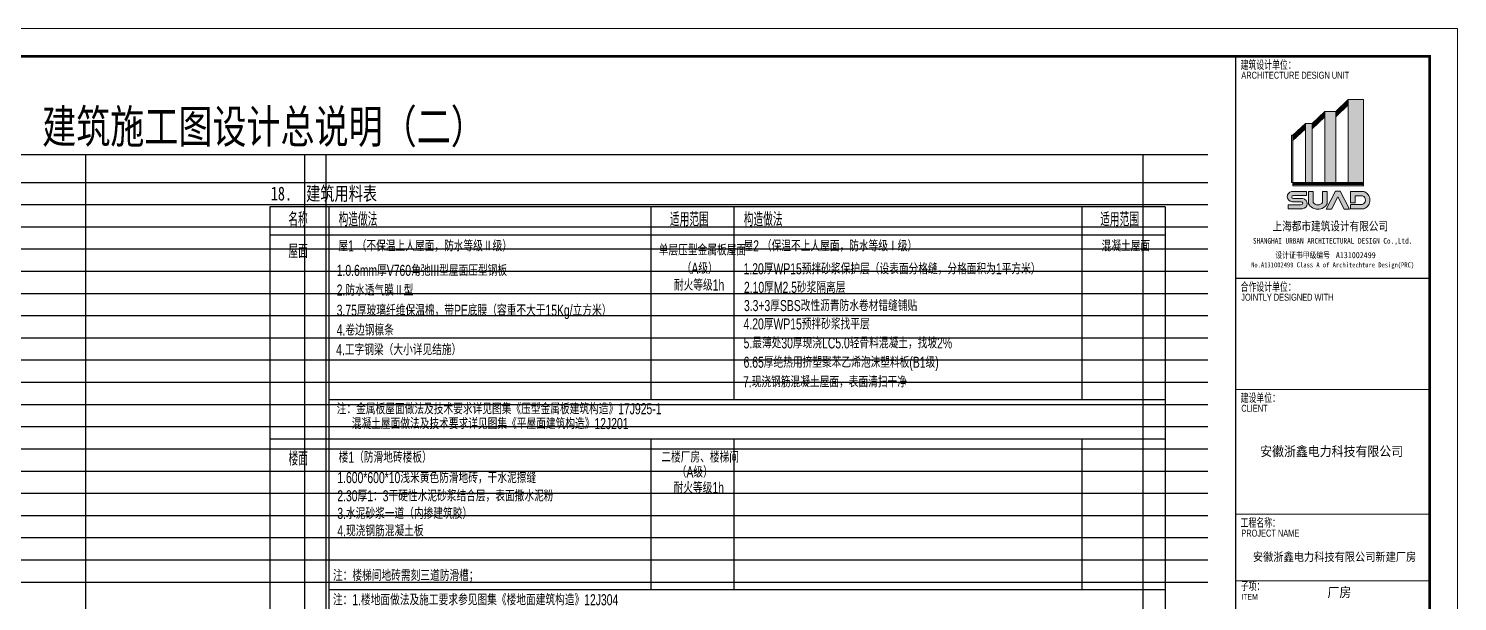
# Model space of a CAD drawing. Extents: x 24672 to 192872, y -90565 to -31165.
# Drawn here: x 141349 to 192872, y -51803 to -31165 of the extents above; entities that cross this region are included whole.
import ezdxf
from ezdxf.enums import TextEntityAlignment as Align

# ---------------------------------------------------------------- set-up
doc = ezdxf.new("R2010")
doc.units = 0
doc.header["$LTSCALE"] = 1000
doc.header["$MEASUREMENT"] = 0
doc.layers.get('0').update_dxf_attribs({"color": 4, "linetype": 'CONTINUOUS'})
doc.layers.get('Defpoints').update_dxf_attribs({"linetype": 'CONTINUOUS'})
doc.layers.add('A-Hz2(文字标注)', color=2, linetype='CONTINUOUS')
doc.layers.add('TK', color=151, linetype='CONTINUOUS', lineweight=13)
doc.styles.add('SUNYAT1', font='3yromans.shx', dxfattribs={"width": 0.75, "bigfont": '3yhztxt.shx'})
doc.styles.add('SUNYAT4', font='', dxfattribs={"width": 0.75})
doc.styles.add('T&D', font='haiwenrs.shx', dxfattribs={"width": 0.7, "bigfont": 'hztxt.shx'})
doc.styles.add('TITLE', font='simhei.ttf', dxfattribs={"width": 0.8})
doc.styles.get('SUNYAT4').set_extended_font_data('SimSun')

# ---------------------------------------------------------------- blocks, each defined once
blk = doc.blocks.new('TK-A1')
at = {"layer": 'TK'}
h = blk.add_hatch(color=256, dxfattribs=at)
edge = h.paths.add_edge_path()
edge.add_arc((806.1467556579371, 532.1924743879105), 3.32045557777653, 288.7014113640251, 432.3606518510305)
edge.add_line((807.1529348088038, 535.3568114054141), (802.4371482909639, 535.3568114054141))
edge.add_line((802.4371482909639, 535.3568114054141), (802.4371482909639, 531.1699634066534))
edge.add_line((802.4371482909639, 531.1699634066534), (804.0740262420551, 531.1699634066534))
edge.add_line((804.0740262420551, 531.1699634066534), (804.0740262420551, 533.7794412946988))
edge.add_line((804.0740262420551, 533.7794412946988), (806.743725869286, 533.7794412946988))
edge.add_arc((806.1445711367293, 532.1864479558969), 1.701944232639127, -72.16722840810769, 69.38777632303339, ccw=False)
edge.add_line((806.6657742772095, 530.5662746758534), (802.4566203666042, 530.5662746758534))
edge.add_line((802.4566203666042, 530.5662746758534), (802.4566203666042, 529.047330962546))
edge.add_line((802.4566203666042, 529.047330962546), (807.2114143252448, 529.047330962546))
edge = h.paths.add_edge_path()
edge.add_arc((790.6737361820816, 532.8623456887204), 3.924004440335319, 210.1327751881304, 329.8672248118695)
edge.add_line((794.0674679175887, 530.8924736737956), (794.0674679175887, 535.3508309002926))
edge.add_line((794.0674679175887, 535.3508309002926), (792.3894306820195, 535.3508309002926))
edge.add_line((792.3894306820195, 535.3508309002926), (792.3894306820195, 531.3717602917047))
edge.add_arc((790.6737361820816, 532.5977993973253), 2.10873884244299, 215.5496840955361, 324.4503159044639, ccw=False)
edge.add_line((788.9580416821439, 531.3717602917047), (788.9580416821439, 535.3508309002926))
edge.add_line((788.9580416821439, 535.3508309002926), (787.2800044465746, 535.3508309002926))
edge.add_line((787.2800044465746, 535.3508309002926), (787.2800044465746, 530.8924736737956))
edge = h.paths.add_edge_path()
edge.add_arc((781.5289601831662, 533.4556367741731), 1.863793725080171, 99.47712958257931, 264.9305597506611)
edge.add_line((781.3642697269418, 531.5991335818039), (784.6918850105658, 531.5991335818039))
edge.add_arc((784.6917892018438, 531.0591148868479), 0.5400187034551565, -89.98983473079062, 89.9898347307905, ccw=False)
edge.add_line((784.6918850105658, 530.5190961918918), (779.97065559401, 530.5190961918918))
edge.add_line((779.97065559401, 530.5190961918918), (779.97065559401, 529.0695795825527))
edge.add_line((779.97065559401, 529.0695795825527), (785.1184985680721, 529.0695795825527))
edge.add_arc((784.9538081118261, 530.9260827749201), 1.863793725080171, 275.0694402493389, 440.5228704174207)
edge.add_line((785.2606890229025, 532.7644383324946), (781.8337935789384, 532.7644383324946))
edge.add_arc((781.8338893876609, 533.3044570274507), 0.5400187034551565, 90.0101652692095, 269.9898347307905, ccw=False)
edge.add_line((781.8337935789377, 533.8444757224067), (786.6258650648297, 533.8444757224067))
edge.add_line((786.6258650648297, 533.8444757224067), (786.6258650648297, 535.2939923317447))
edge.add_line((786.6258650648297, 535.2939923317447), (781.2220792720728, 535.2939923317447))
h.paths.add_polyline_path([(797.020788980241, 535.4197730984406), (798.7277073334187, 535.4197730984406), (802.0805540390342, 528.9977945051816), (800.1195704562572, 528.9977945051816), (797.8742481568298, 533.3862111980196), (795.6289258574025, 528.9977945051816), (793.6679422746256, 528.9977945051816)])
for p, q in [((841, 594.0000000000001), (0, 594.0000000000001)), ((841, 0), (841, 594.0000000000001)), ((831, 584.0000000000001), (25, 584.0000000000001)), ((761, 584.0000000000001), (761, 10)), ((831, 10), (831, 584.0000000000001)), ((761, 504.0000000000002), (831, 504.0000000000002)), ((761, 464.0000000000002), (831, 464.0000000000002)), ((761, 419.0000000000002), (831, 419.0000000000002)), ((761, 395.0000000000002), (831, 395.0000000000002))]:
    blk.add_line(p, q, dxfattribs=at)
at = {"layer": 'TK', "color": 7}
for p, q in [((797.1574085156806, 564.151453156167), (801.6545136755891, 568.4374407926651)), ((797.1574085156806, 563.8751697189252), (801.6545136755891, 568.1611573554234)), ((797.1574085156806, 563.5988862816811), (801.6545136755891, 567.8848739181792)), ((797.1574085156806, 563.3226028444393), (801.6615030876548, 567.6152517736199)), ((797.1574085156806, 563.0463194071951), (801.6545136755891, 567.3323070436933)), ((797.1574085156806, 562.7700359699534), (801.6545136755891, 567.0560236064515)), ((797.1574085156806, 562.4937525327092), (801.6615030876548, 566.7864014618898)), ((807.1584458648227, 568.4374407926651), (801.6545136755891, 568.4374407926651)), ((801.6545136755891, 568.4374407926651), (801.6545136755891, 538.5764909301287)), ((807.1584458648227, 538.5474954772283), (807.1584458648227, 568.4387035636657)), ((788.6631486594678, 559.8666392231601), (793.1590223020315, 564.151453156167)), ((788.6631486594678, 559.5903557859182), (793.1590223020315, 563.8751697189252)), ((788.6631486594678, 559.3140723486764), (793.1590223020315, 563.5988862816811)), ((788.6631486594678, 559.0377889114324), (793.1590223020315, 563.3226028444393)), ((788.6631486594678, 558.7615054741882), (793.1590223020315, 563.0463194071951)), ((788.6631486594678, 558.485222036944), (793.1590223020315, 562.7700359699534)), ((788.6631486594678, 558.2089385997023), (793.1672432314232, 562.5015875288851)), ((788.6631486594678, 557.9326551624605), (793.1672432314232, 562.2253040916411)), ((793.1590223020315, 564.151453156167), (793.1590223020315, 538.5764909301287)), ((793.1590223020315, 564.151453156167), (797.1574085156806, 564.151453156167)), ((797.1574085156806, 562.217469095465), (801.6615030876548, 566.510118024648)), ((797.1574085156806, 538.5474954772283), (797.1574085156806, 564.1514531561646)), ((781.6567021582835, 555.5739902939771), (786.1607967302762, 559.8666392231577)), ((781.6567021582835, 555.297706856733), (786.1607967302762, 559.5903557859159)), ((781.6567021582835, 555.0214234194889), (786.1607967302762, 559.3140723486741)), ((781.6567021582835, 554.7451399822471), (786.1607967302762, 559.03778891143)), ((781.6567021582835, 554.4688565450052), (786.1607967302762, 558.7615054741858)), ((781.6567021582835, 554.1925731077635), (786.1607967302762, 558.485222036944)), ((781.6644477886707, 553.9236716806919), (786.1685423606448, 558.2163206098725)), ((781.6644477886707, 553.6473882434501), (786.1685423606448, 557.9400371726307)), ((788.6631486594678, 559.8666392231601), (786.1607967302762, 559.8666392231577)), ((786.1607967302762, 559.8666392231601), (786.1607967302762, 538.5764909301287)), ((788.6631486594678, 538.5764909301287), (788.6631486594678, 559.8666392231601)), ((781.6567021582835, 555.5739902939771), (781.1567021582835, 555.5739902939771)), ((781.1567021582835, 555.5739902939771), (781.1567021582835, 538.5764909301287)), ((781.6567021582835, 555.5739902939771), (781.6567021582835, 538.5764909301287)), ((781.1567021582835, 538.5764909301287), (781.7525194632076, 538.5764909301287)), ((781.6567021582835, 538.5764909301287), (781.6567021582835, 537.3764909301286)), ((781.6567021582835, 538.3764909301286), (807.1584458648227, 538.3764909301286)), ((781.6567021582835, 538.3764909301286), (807.1584458648227, 538.3764909301286)), ((781.6567021582835, 538.1764909301287), (807.1584458648227, 538.1764909301287)), ((781.6567021582835, 537.9764909301286), (807.1584458648227, 537.9764909301286)), ((781.6567021582835, 537.7764909301286), (807.1584458648227, 537.7764909301286)), ((781.6567021582835, 537.3764909301286), (807.1584458648227, 537.3764909301286)), ((781.7525194632076, 538.5764909301287), (807.1584458648227, 538.5764909301287)), ((786.0807967302762, 538.5764909301287), (788.6931486594677, 538.5764909301287)), ((793.1790223020502, 538.5764909301287), (797.1774085156806, 538.5764909301287)), ((801.6245136755891, 538.5764909301287), (807.1584458648227, 538.5764909301287)), ((807.1584458648227, 537.1764909301287), (807.1584458648227, 538.4764909301286))]:
    blk.add_line(p, q, dxfattribs=at)
at = {"layer": 'TK', "const_width": 1}
blk.add_lwpolyline([(25, 584.0000000000001), (831, 584.0000000000001), (831, 10), (25, 10)], close=True, dxfattribs=at)
at = {"layer": 'TK', "const_width": 0.5}
for points in [[(761, 10), (761, 584.0000000000001)], [(761, 504.0000000000002), (831, 504.0000000000002)]]:
    blk.add_lwpolyline(points, dxfattribs=at)
at = {"layer": 'TK', "color": 7}
for points in [[(781.2220792720728, 535.2939923317447), (786.6258650648297, 535.2939923317447), (786.6258650648297, 533.8444757224067), (781.8337935789377, 533.8444757224067)], [(784.6918850105658, 531.5991335818039), (781.3642697269418, 531.5991335818039)], [(781.8337935789384, 532.7644383324946), (785.2606890229025, 532.7644383324946)], [(787.2800044465746, 535.3508309002926), (788.9580416821439, 535.3508309002926), (788.9580416821439, 531.3717602917047)], [(787.2800044465746, 535.3508309002926), (787.2800044465746, 530.8924736737956)], [(794.0674679175887, 535.3508309002926), (792.3894306820195, 535.3508309002926), (792.3894306820195, 531.3717602917047)], [(797.020788980241, 535.4197730984406), (793.6679422746256, 528.9977945051816), (795.6289258574025, 528.9977945051816), (797.8742481568298, 533.3862111980196)], [(794.0674679175887, 535.3508309002926), (794.0674679175887, 530.8924736737956)], [(797.020788980241, 535.4197730984406), (798.7277073334187, 535.4197730984406), (802.0805540390342, 528.9977945051816), (800.1195704562572, 528.9977945051816), (797.8742481568298, 533.3862111980196)], [(802.4371482909639, 531.1699634066534), (802.4371482909639, 535.3568114054141), (807.1529348088038, 535.3568114054141)], [(802.4371482909639, 531.1699634066534), (804.0740262420551, 531.1699634066534), (804.0740262420551, 533.7794412946988), (806.743725869286, 533.7794412946988)], [(784.6918850105658, 530.5190961918918), (779.97065559401, 530.5190961918918), (779.97065559401, 529.0695795825527), (785.1184985680721, 529.0695795825527)], [(802.4566203666042, 530.5662746758534), (806.6657742772095, 530.5662746758534)], [(802.4566203666042, 530.5662746758534), (802.4566203666042, 529.047330962546), (807.2114143252448, 529.047330962546)]]:
    blk.add_lwpolyline(points, dxfattribs=at)
for centre, radius, start, end in [((781.5289601831662, 533.4556367741731), 1.863793725080171, 99.47712958257927, 264.9305597506611), ((781.8338893876609, 533.3044570274507), 0.5400187034551565, 90.01016526920947, 269.9898347307905), ((784.6917892018438, 531.0591148868479), 0.5400187034551565, 270.0101652692095, 89.98983473079049), ((784.9538081118261, 530.9260827749201), 1.863793725080171, 275.0694402493389, 80.52287041742068), ((790.6737361820816, 532.8623456887204), 3.924004440335319, 210.1327751881304, 329.8672248118695), ((790.6737361820816, 532.5977993973253), 2.10873884244299, 215.5496840955361, 324.4503159044639), ((806.1445711367293, 532.1864479558969), 1.701944232639127, 287.8327715918923, 69.38777632303336), ((806.1467556579371, 532.1924743879105), 3.32045557777653, 288.7014113640251, 72.36065185103055)]:
    blk.add_arc(centre, radius, start, end, dxfattribs=at)
for points in [[(797.1574085156806, 564.151453156167), (797.1589576417766, 563.8766461209611), (801.6615030876548, 568.4441020853499), (801.6615030876548, 568.1678186481057)], [(797.1574085156806, 563.5988862816833), (797.1589576417766, 563.3240792464775), (801.6615030876548, 567.8915352108663), (801.6615030876548, 567.6152517736222)], [(797.1574085156806, 563.0463194071951), (797.1589576417766, 562.7715123719893), (801.6615030876548, 567.3389683363804), (801.6615030876548, 567.0626848991362)], [(797.1636050199718, 562.4996581408506), (797.1651541460678, 562.2248511056423), (801.6676995919645, 566.7923070700311), (801.6676995919645, 566.5160236327893)], [(801.6545136755891, 538.5764909301287), (807.1584458648227, 538.5764909301287), (801.6545136755891, 568.4374407926651), (807.1584458648227, 568.4374407926651)], [(788.6631486594678, 559.8666392231601), (788.6646977855265, 559.5918321879518), (793.1672432314232, 564.1592881523429), (793.1672432314232, 563.8830047150988)], [(788.6631486594678, 559.3140723486764), (788.6646977855265, 559.0392653134705), (793.1672432314232, 563.6067212778594), (793.1672432314232, 563.3304378406175)], [(788.6631486594678, 558.7615054741882), (788.6646977855265, 558.4866984389846), (793.1672432314232, 563.0541544033711), (793.1672432314232, 562.7778709661293)], [(788.6693451637589, 558.2148442078412), (788.6708942898176, 557.9400371726354), (793.1734397357516, 562.5074931370242), (793.1734397357516, 562.2312096997823)], [(793.1590223020315, 538.5764909301287), (797.1574085156806, 538.5764909301287), (793.1590223020315, 564.151453156167), (797.1574085156806, 564.1514531561646)], [(781.6567021582835, 555.5739902939771), (781.6582512843609, 555.2991832587712), (786.1607967302762, 559.8666392231577), (786.1607967302762, 559.5903557859159)], [(781.659800410457, 555.0243762235607), (781.6613495365158, 554.7495691883548), (786.1638949824124, 559.3170251527436), (786.1638949824124, 559.0407417155018)], [(781.6628986626118, 554.4747621531443), (781.6644477886707, 554.1999551179384), (786.166993234586, 558.7674110823272), (786.166993234586, 558.4911276450854)], [(781.6706442929805, 553.9295772888332), (781.6721934190579, 553.6547702536251), (786.174738864936, 558.2222262180162), (786.1747388649732, 557.945942780772)], [(786.1607967302762, 538.5764909301287), (788.6631486594678, 538.5764909301287), (786.1607967302762, 559.8666392231577), (788.6631486594678, 559.8666392231601)], [(781.1567021582835, 538.5764909301287), (781.7525194632076, 538.5764909301287), (781.1567021582835, 555.5739902939771), (781.6567021582835, 555.5739902939771)], [(781.6567021582835, 538.3764909301286), (781.6567021582835, 538.5764909301287), (807.1584458648227, 538.3764909301286), (807.1584458648227, 538.5764909301287)], [(781.6567021582835, 537.9764909301286), (781.6567021582835, 538.1764909301287), (807.1584458648227, 537.9764909301286), (807.1584458648227, 538.1764909301287)], [(781.6567021582835, 537.5764909301287), (781.6567021582835, 537.7764909301286), (807.1584458648227, 537.5764909301287), (807.1584458648227, 537.7764909301286)], [(781.6567021582835, 537.1764909301287), (781.6567021582835, 537.3764909301286), (807.1584458648227, 537.1764909301287), (807.1584458648227, 537.3764909301286)]]:
    blk.add_solid(points, dxfattribs=at)
at = {"layer": 'TK', "style": 'T&D', "width": 0.7}
for s, height, p in [('建筑设计单位：', 3, (762.8208645950118, 579.1841292128394)), ('ARCHITECTURE DESIGN UNIT', 2.5, (763.0685751570994, 575.9591104215833)), ('合作设计单位：', 3, (762.8208645950118, 499.1841292128399)), ('JOINTLY DESIGNED WITH', 2.5, (763.0685751570994, 495.9591104215839)), ('建设单位：', 3, (762.8208645950118, 459.1841292128397)), ('CLIENT', 2.5, (763.0685751570994, 455.9591104215836)), ('工程名称：', 3, (762.8208645950118, 414.1841292128397)), ('PROJECT NAME', 2.5, (763.0685751570994, 410.9591104215836)), ('子项：', 3, (762.8947536309832, 391.3821548605735)), ('ITEM', 2.1, (763.1436062034406, 388.2344526685008))]:
    blk.add_text(s, height=height, dxfattribs=at).set_placement(p)
at = {"layer": 'TK', "color": 7, "style": 'TITLE', "width": 0.8}
for s, height, p in [('上海都市建筑设计有限公司 ', 3.1, (796, 521.2486593937118)), ('SHANGHAI URBAN ARCHITECTURAL DESIGN Co.,Ltd.', 2, (796, 516.5272913471372)), ('No.A131002499 Class A of Architechture Design(PRC)', 1.8, (796, 507.9664609626863))]:
    blk.add_text(s, height=height, dxfattribs=at).set_placement(p, align=Align.CENTER)
for s, p in [('设计证书甲级编号', (775.3590266390518, 511.2898696273235)), ('A131002499', (797.1653431489341, 511.2865255301022))]:
    blk.add_text(s, height=2.2, dxfattribs=at).set_placement(p)
blk = doc.blocks.new('a111111')
at = {"layer": 'TK'}
blk.add_blockref('TK-A1', (1.818989403545856e-12, -594), dxfattribs=at)
at = {"layer": 'TK', "color": 2, "style": 'TITLE', "width": 0.9}
for s, height, p in [('安徽浙鑫电力科技有限公司', 3.500001749999999, (795.6484796667864, -154.0517924842584)), ('安徽浙鑫电力科技有限公司新建厂房', 3, (796.7082790506511, -191.8382644580354)), ('厂房', 3.500001749999999, (798.4305832425489, -204.8295740717966))]:
    blk.add_text(s, height=height, dxfattribs=at).set_placement(p, align=Align.CENTER)

msp = doc.modelspace()

# ---------------------------------------------------------------- linework, layer by layer
at = {"color": 3}
for p, q in [((150047.4516548673, -37589.86142914044), (150047.4516548673, -87806.32075187514)), ((182328.5168934353, -37589.86142914044), (150047.4516548673, -37589.86142914044)), ((152173.9821492555, -37589.86142914044), (152173.9821492564, -78978.6930322496)), ((163783.774733115, -37589.86142914044), (163783.7747331152, -44531.31973539724)), ((166783.774733115, -37589.86142914044), (166783.774733115, -44531.31973539724)), ((179328.5168934367, -37589.86142914044), (179328.5168934367, -44531.31973539735)), ((182328.5168934353, -37589.86142914044), (182328.5168934353, -87806.32075187526)), ((150047.4516548673, -38589.86142914044), (182328.5168934353, -38589.86142914044)), ((152173.9821492555, -44531.31973539724), (182328.5168934353, -44531.31973539735)), ((150047.4516548673, -45939.88483302477), (182328.5168934353, -45939.88483302489)), ((163783.7747331152, -45939.88483302477), (163783.7747331152, -51370.53738404123)), ((166783.774733115, -45939.88483302477), (166783.774733115, -51370.53738404124)), ((179328.5168934367, -45939.88483302489), (179328.5168934365, -51370.53738404134)), ((152173.9821492559, -51370.53738404115), (182328.5168934353, -51370.53738404137)), ((152173.9821492555, -51370.53738404113), (182328.5168934355, -51370.53738404137))]:
    msp.add_line(p, q, dxfattribs=at)
at = {"layer": 'Defpoints'}
for p, q in [((111271.8062635679, -35704.93463767844), (183871.8062635679, -35704.93463767844)), ((143402.9786747838, -35704.93463767844), (143402.9786747838, -88704.93463767844)), ((151302.9786747838, -35704.93463767844), (151302.9786747838, -89564.53613892419)), ((152064.6242666962, -35704.93463767844), (152064.6242666962, -89564.53613892419)), ((181533.4281909144, -35704.93463767844), (181533.4281909147, -88704.93463767844)), ((111271.8062635679, -36704.93463767844), (183871.8062635679, -36704.93463767844)), ((111271.8062635679, -37504.93463767844), (183871.8062635679, -37504.93463767844)), ((111271.8062635679, -38304.93463767844), (183871.8062635679, -38304.93463767844)), ((111271.8062635679, -39104.93463767844), (183871.8062635679, -39104.93463767844)), ((111271.8062635679, -39904.93463767844), (183871.8062635679, -39904.93463767844)), ((111271.8062635679, -40704.93463767844), (183871.8062635679, -40704.93463767844)), ((111271.8062635679, -41504.93463767844), (183871.8062635679, -41504.93463767844)), ((111271.8062635679, -42304.93463767844), (183871.8062635679, -42304.93463767844)), ((111271.8062635679, -43104.93463767844), (183871.8062635679, -43104.93463767844)), ((111271.8062635679, -43904.93463767844), (183871.8062635679, -43904.93463767844)), ((111271.8062635679, -44704.93463767844), (183871.8062635679, -44704.93463767844)), ((111271.8062635679, -45504.93463767844), (183871.8062635679, -45504.93463767844)), ((111271.8062635679, -46304.93463767844), (183871.8062635679, -46304.93463767844)), ((111271.8062635679, -47104.93463767844), (183871.8062635679, -47104.93463767844)), ((111271.8062635679, -47904.93463767844), (183871.8062635679, -47904.93463767844)), ((111271.8062635679, -48704.93463767844), (183871.8062635679, -48704.93463767844)), ((111271.8062635679, -49504.93463767844), (183871.8062635679, -49504.93463767844)), ((111271.8062635679, -50304.93463767844), (183871.8062635679, -50304.93463767844)), ((111271.8062635679, -51104.93463767844), (183871.8062635679, -51104.93463767844))]:
    msp.add_line(p, q, dxfattribs=at)

# ---------------------------------------------------------------- block references
at = {"xscale": 100, "yscale": 100, "zscale": 100}
msp.add_blockref('a111111', (108771.8062635679, -31164.53613892407), dxfattribs=at)

# ---------------------------------------------------------------- texts
at = {"layer": 'A-Hz2(文字标注)', "linetype": 'ByBlock'}
for s, height, style, width, p in [('建筑施工图设计总说明（二）', 1200, 'SUNYAT4', 0.75, (141839.9858514033, -35291.07617100957)), ('18.  建筑用料表', 500, 'SUNYAT4', 0.75, (150082.577726054, -37356.47454646707)), ('名称', 500, 'SUNYAT1', 0.7, (150713.8679699118, -38289.86142914044)), ('构造做法', 500, 'SUNYAT1', 0.7, (152526.9821492555, -38289.86142914044)), ('适用范围', 500, 'SUNYAT1', 0.7, (164474.5367598063, -38289.86142914044)), ('构造做法', 500, 'SUNYAT1', 0.7, (167136.774733115, -38289.86142914044)), ('适用范围', 500, 'SUNYAT1', 0.7, (179989.6797014172, -38289.86142914044)), ('屋面', 500, 'SUNYAT1', 0.7, (150718.9039618741, -39434.57483832212)), ('屋1 （不保温上人屋面，防水等级Ⅱ级）', 400, 'SUNYAT1', 0.7, (152518.6292431478, -39192.75785441929)), ('单层压型金属板屋面', 400, 'SUNYAT1', 0.7, (164072.1606193408, -39339.86142914114)), ('屋2 （保温不上人屋面，防水等级Ⅰ级）', 400, 'SUNYAT1', 0.7, (167128.4218270073, -39192.75785441929)), ('混凝土屋面', 400, 'SUNYAT1', 0.7, (180039.9464704509, -39192.75785441929)), ('1.0.6mm厚V760角弛III型屋面压型钢板', 400, 'SUNYAT1', 0.7, (152459.8701506108, -40075.64919286722)), ('（A级）', 400, 'SUNYAT1', 0.7, (164900.754852084, -40000.77513128216)), ('1.20厚WP15预拌砂浆保护层（设表面分格缝，分格面积为1平方米）', 400, 'SUNYAT1', 0.7, (167131.4041673384, -40018.2839727393)), ('耐火等级1h', 400, 'SUNYAT1', 0.7, (164617.1647174363, -40604.31873655552)), ('2.防水透气膜Ⅱ型', 400, 'SUNYAT1', 0.7, (152459.8701506108, -40786.56369879576)), ('2.10厚M2.5砂浆隔离层', 400, 'SUNYAT1', 0.7, (167145.1170755398, -40687.44366634518)), ('3.75厚玻璃纤维保温棉，带PE底膜（容重不大于15Kg/立方米）', 400, 'SUNYAT1', 0.7, (152459.8701506108, -41512.60640686044)), ('3.3+3厚SBS改性沥青防水卷材错缝铺贴', 400, 'SUNYAT1', 0.7, (167145.1170755398, -41343.4187251988)), ('4.20厚WP15预拌砂浆找平层', 400, 'SUNYAT1', 0.7, (167131.4041673384, -42004.96663413913)), ('4.卷边钢檩条', 400, 'SUNYAT1', 0.7, (152459.8701506108, -42223.47118890024)), ('5.最薄处30厚现浇LC5.0轻骨料混凝土，找坡2%%%', 400, 'SUNYAT1', 0.7, (167131.4041673384, -42688.55947180654)), ('4.工字钢梁（大小详见结施）', 400, 'SUNYAT1', 0.7, (152440.1744036404, -42932.4885304115)), ('6.65厚绝热用挤塑聚苯乙烯泡沫塑料板(B1级)', 400, 'SUNYAT1', 0.7, (167131.4041673384, -43384.8539854839)), ('7.现浇钢筋混凝土屋面，表面清扫干净', 400, 'SUNYAT1', 0.7, (167111.708420368, -44090.16237377634)), ('注：金属板屋面做法及技术要求详见图集《压型金属板建筑构造》17J925-1', 400, 'SUNYAT1', 0.7, (152459.8701506108, -45061.42919790477)), ('混凝土屋面做法及技术要求详见图集《平屋面建筑构造》12J201', 400, 'SUNYAT1', 0.7, (153002.6135509845, -45595.0731553532)), ('楼面', 500, 'SUNYAT1', 0.7, (150721.5260433806, -46910.97303360964)), ('楼1（防滑地砖楼板）', 400, 'SUNYAT1', 0.7, (152528.9821492583, -46808.60209292751)), ('二楼厂房、楼梯间', 400, 'SUNYAT1', 0.7, (164164.8142005324, -46802.36201976131)), ('1.600*600*10浅米黄色防滑地砖，干水泥擦缝', 400, 'SUNYAT1', 0.7, (152482.1821275732, -47542.32772984126)), ('（A级）', 400, 'SUNYAT1', 0.7, (164721.7661657282, -47340.78622455196)), ('2.30厚1：3干硬性水泥砂浆结合层，表面撒水泥粉', 400, 'SUNYAT1', 0.7, (152482.1821275732, -48197.92015195361)), ('耐火等级1h', 400, 'SUNYAT1', 0.7, (164606.5475498335, -47906.28168068547)), ('3.水泥砂浆一道（内掺建筑胶）', 400, 'SUNYAT1', 0.7, (152482.1821275732, -48831.04331932197)), ('4.现浇钢筋混凝土板', 400, 'SUNYAT1', 0.7, (152482.1821275732, -49458.30012738126)), ('注：楼梯间地砖需刻三道防滑槽；', 400, 'SUNYAT1', 0.7, (152323.9623830197, -51065.32166268189)), ('注：1.楼地面做法及施工要求参见图集《楼地面建筑构造》12J304', 400, 'SUNYAT1', 0.7, (152321.9663122664, -51942.74738783546))]:
    msp.add_text(s, height=height, dxfattribs=dict(at, style=style, width=width)).set_placement(p)

doc.saveas('drawing.dxf')
